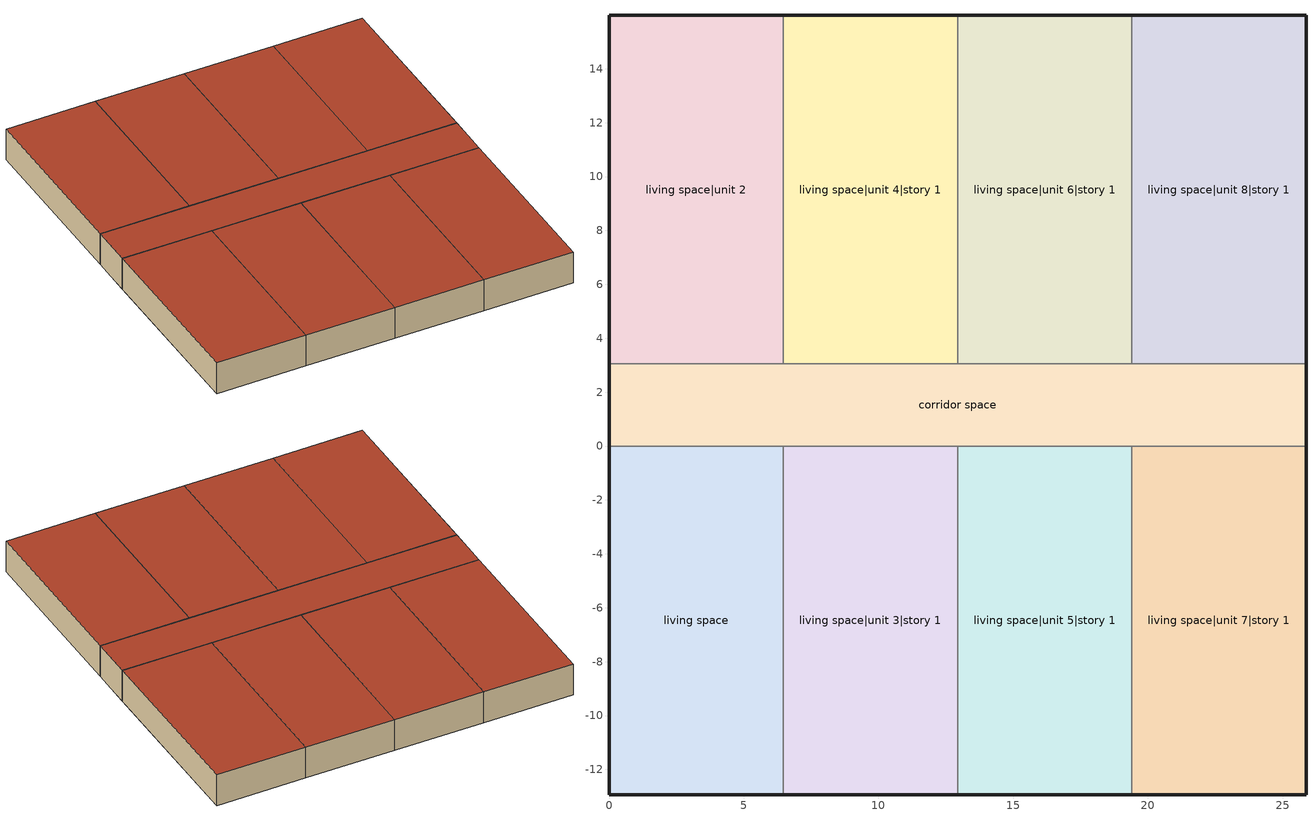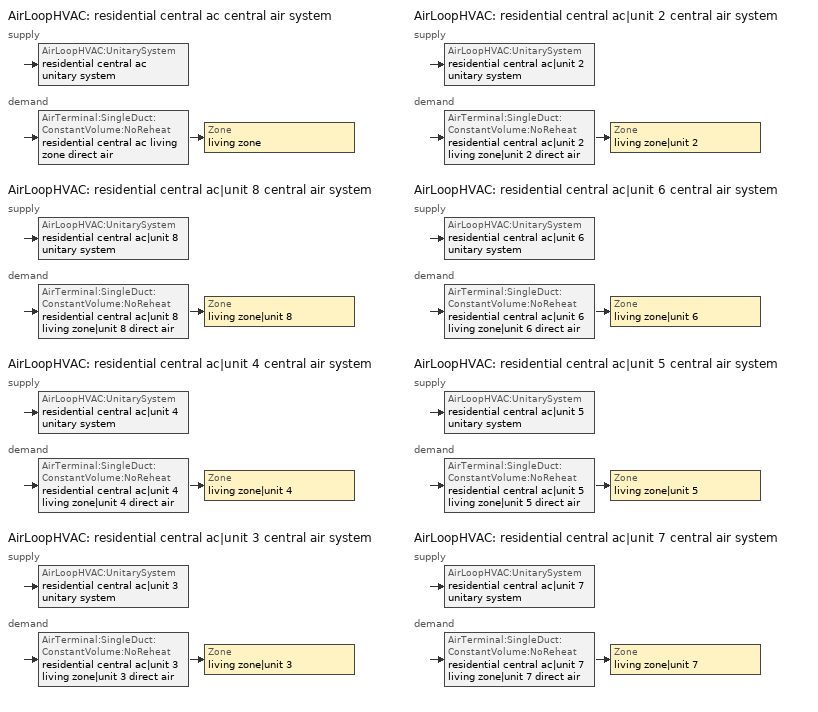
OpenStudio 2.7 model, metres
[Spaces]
living space
 floor foundation: 0,-12.93 0,0 6.47,0 6.47,-12.93 z0
 wall outside: 0,0 0,-12.93 6.47,-12.93 z0:2.44
 wall adiabatic: 6.47,0 0,0 z0:2.44
 wall to living space|unit 3|story 1: 6.47,-12.93 6.47,0 z0:2.44
 roof outside: 6.47,-12.93 6.47,0 0,0 0,-12.93 z2.44
living space|unit 2
 floor foundation: 0,3.05 0,15.98 6.47,15.98 6.47,3.05 z0
 wall outside: 6.47,15.98 0,15.98 0,3.05 z0:2.44
 wall to living space|unit 4|story 1: 6.47,3.05 6.47,15.98 z0:2.44
 wall adiabatic: 0,3.05 6.47,3.05 z0:2.44
 roof outside: 6.47,3.05 6.47,15.98 0,15.98 0,3.05 z2.44
living space|unit 3|story 1
 floor foundation: 6.47,-12.93 6.47,0 12.93,0 12.93,-12.93 z0
 wall outside: 6.47,-12.93 12.93,-12.93 z0:2.44
 wall to living space|unit 5|story 1: 12.93,-12.93 12.93,0 z0:2.44
 wall adiabatic: 12.93,0 6.47,0 z0:2.44
 roof outside: 12.93,-12.93 12.93,0 6.47,0 6.47,-12.93 z2.44
living space|unit 4|story 1
 floor foundation: 6.47,3.05 6.47,15.98 12.93,15.98 12.93,3.05 z0
 wall outside: 12.93,15.98 6.47,15.98 z0:2.44
 wall to living space|unit 6|story 1: 12.93,3.05 12.93,15.98 z0:2.44
 wall adiabatic: 6.47,3.05 12.93,3.05 z0:2.44
 roof outside: 12.93,3.05 12.93,15.98 6.47,15.98 6.47,3.05 z2.44
living space|unit 5|story 1
 floor foundation: 12.93,-12.93 12.93,0 19.4,0 19.4,-12.93 z0
 wall outside: 12.93,-12.93 19.4,-12.93 z0:2.44
 wall to living space|unit 7|story 1: 19.4,-12.93 19.4,0 z0:2.44
 wall adiabatic: 19.4,0 12.93,0 z0:2.44
 roof outside: 19.4,-12.93 19.4,0 12.93,0 12.93,-12.93 z2.44
living space|unit 6|story 1
 floor foundation: 12.93,3.05 12.93,15.98 19.4,15.98 19.4,3.05 z0
 wall outside: 19.4,15.98 12.93,15.98 z0:2.44
 wall to living space|unit 8|story 1: 19.4,3.05 19.4,15.98 z0:2.44
 wall adiabatic: 12.93,3.05 19.4,3.05 z0:2.44
 roof outside: 19.4,3.05 19.4,15.98 12.93,15.98 12.93,3.05 z2.44
living space|unit 7|story 1
 floor foundation: 19.4,-12.93 19.4,0 25.86,0 25.86,-12.93 z0
 wall outside: 19.4,-12.93 25.86,-12.93 25.86,0 z0:2.44
 wall adiabatic: 25.86,0 19.4,0 z0:2.44
 roof outside: 25.86,-12.93 25.86,0 19.4,0 19.4,-12.93 z2.44
living space|unit 8|story 1
 floor foundation: 19.4,3.05 19.4,15.98 25.86,15.98 25.86,3.05 z0
 wall outside: 25.86,3.05 25.86,15.98 19.4,15.98 z0:2.44
 wall adiabatic: 19.4,3.05 25.86,3.05 z0:2.44
 roof outside: 25.86,3.05 25.86,15.98 19.4,15.98 19.4,3.05 z2.44
corridor space
 floor foundation: 0,0 0,3.05 25.86,3.05 25.86,0 z0
 wall outside: 0,3.05 0,0 / 25.86,0 25.86,3.05 z0:2.44
 wall adiabatic: 0,0 6.47,0 12.93,0 19.4,0 25.86,0 / 25.86,3.05 19.4,3.05 12.93,3.05 6.47,3.05 0,3.05 z0:2.44
 roof outside: 25.86,0 25.86,3.05 0,3.05 0,0 z2.44
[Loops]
AirLoopHVAC 'residential central ac central air system'
 supply: AirLoopHVAC:UnitarySystem 'residential central ac unitary system'
 demand: AirTerminal:SingleDuct:ConstantVolume:NoReheat 'residential central ac living zone direct air' > Zone 'living zone'
AirLoopHVAC 'residential central ac|unit 8 central air system'
 supply: AirLoopHVAC:UnitarySystem 'residential central ac|unit 8 unitary system'
 demand: AirTerminal:SingleDuct:ConstantVolume:NoReheat 'residential central ac|unit 8 living zone|unit 8 direct air' > Zone 'living zone|unit 8'
AirLoopHVAC 'residential central ac|unit 4 central air system'
 supply: AirLoopHVAC:UnitarySystem 'residential central ac|unit 4 unitary system'
 demand: AirTerminal:SingleDuct:ConstantVolume:NoReheat 'residential central ac|unit 4 living zone|unit 4 direct air' > Zone 'living zone|unit 4'
AirLoopHVAC 'residential central ac|unit 3 central air system'
 supply: AirLoopHVAC:UnitarySystem 'residential central ac|unit 3 unitary system'
 demand: AirTerminal:SingleDuct:ConstantVolume:NoReheat 'residential central ac|unit 3 living zone|unit 3 direct air' > Zone 'living zone|unit 3'
AirLoopHVAC 'residential central ac|unit 2 central air system'
 supply: AirLoopHVAC:UnitarySystem 'residential central ac|unit 2 unitary system'
 demand: AirTerminal:SingleDuct:ConstantVolume:NoReheat 'residential central ac|unit 2 living zone|unit 2 direct air' > Zone 'living zone|unit 2'
AirLoopHVAC 'residential central ac|unit 6 central air system'
 supply: AirLoopHVAC:UnitarySystem 'residential central ac|unit 6 unitary system'
 demand: AirTerminal:SingleDuct:ConstantVolume:NoReheat 'residential central ac|unit 6 living zone|unit 6 direct air' > Zone 'living zone|unit 6'
AirLoopHVAC 'residential central ac|unit 5 central air system'
 supply: AirLoopHVAC:UnitarySystem 'residential central ac|unit 5 unitary system'
 demand: AirTerminal:SingleDuct:ConstantVolume:NoReheat 'residential central ac|unit 5 living zone|unit 5 direct air' > Zone 'living zone|unit 5'
AirLoopHVAC 'residential central ac|unit 7 central air system'
 supply: AirLoopHVAC:UnitarySystem 'residential central ac|unit 7 unitary system'
 demand: AirTerminal:SingleDuct:ConstantVolume:NoReheat 'residential central ac|unit 7 living zone|unit 7 direct air' > Zone 'living zone|unit 7'
[Building]
Building 1: North Axis {deg}=0; Standards Number of Stories=1; Standards Number of Above Ground Stories=1; Standards Building Type=multifamily; Standards Number of Living Units=8
[Site]
Denver Intl Ap_CO_USA: Latitude {deg}=39.83; Longitude {deg}=-104.65; Time Zone {hr}=-7; Elevation {m}=1650
[ClimateZones]
Climate Zone Institution Name 2=Building America; Climate Zone Document Year 2=0; Climate Zone Value 2=Cold
[Site:WaterMainsTemperature]
Calculation Method=Correlation; Annual Average Outdoor Air Temperature {C}=10.8753; Maximum Difference In Monthly Average Outdoor Air Temperatures {deltaC}=23.1524
[Site:GroundTemperature:Deep]
10.8753, 10.8753, 10.8753, 10.8753, 10.8753, 10.8753, 10.8753, 10.8753, 10.8753, 10.8753, 10.8753, 10.8753
[Material]
EMPD dummy: Roughness=Rough; Thickness {m}=0.001; Conductivity {W/m-K}=0.1; Density {kg/m3}=100; Specific Heat {J/kg-K}=100; Thermal Absorptance=0.9; Solar Absorptance=0.5; Visible Absorptance=0.1
[MaterialProperty:MoisturePenetrationDepth:Settings]
Material=EMPD dummy; Water Vapor Diffusion Resistance Factor=500; Moisture Equation Coefficient a=0.0069; Moisture Equation Coefficient b=0.9066; Moisture Equation Coefficient c=0.0404; Moisture Equation Coefficient d=22.1121; Surface Layer Penetration Depth {m}=0.1; Deep Layer Penetration Depth {m}=0; Coating Layer Thickness {m}=0; Coating Layer Water Vapor Diffusion Resistance Factor=0
[Construction]
EMPD dummy: EMPD dummy
[ThermalZone] Use Ideal Air Loads=No
living zone; living zone|unit 2; living zone|unit 3; living zone|unit 4; living zone|unit 5; living zone|unit 6; living zone|unit 7; living zone|unit 8; corridor zone
[Sizing:Zone] Zone Cooling Design Supply Air Temperature Input Method=SupplyAirTemperature; Zone Cooling Design Supply Air Temperature {C}=14; Zone Cooling Design Supply Air Temperature Difference {deltaC}=11.11; Zone Heating Design Supply Air Temperature Input Method=SupplyAirTemperature; Zone Heating Design Supply Air Temperature {C}=40; Zone Heating Design Supply Air Temperature Difference {deltaC}=11.11; Zone Cooling Design Supply Air Humidity Ratio {kg-H2O/kg-air}=0.0085; Zone Heating Design Supply Air Humidity Ratio {kg-H2O/kg-air}=0.008; Cooling Design Air Flow Method=DesignDay; Heating Design Air Flow Method=DesignDay; Account for Dedicated Outdoor Air System=No; Dedicated Outdoor Air System Control Strategy=NeutralSupplyAir; Dedicated Outdoor Air Low Setpoint Temperature for Design {C}=autosize; Dedicated Outdoor Air High Setpoint Temperature for Design {C}=autosize
living zone; living zone|unit 2; living zone|unit 3; living zone|unit 4; living zone|unit 5; living zone|unit 6; living zone|unit 7; living zone|unit 8; corridor zone
[Zone equipment]
living zone: residential central ac living zone direct air
living zone|unit 2: residential central ac|unit 2 living zone|unit 2 direct air
living zone|unit 3: residential central ac|unit 3 living zone|unit 3 direct air
living zone|unit 4: residential central ac|unit 4 living zone|unit 4 direct air
living zone|unit 5: residential central ac|unit 5 living zone|unit 5 direct air
living zone|unit 6: residential central ac|unit 6 living zone|unit 6 direct air
living zone|unit 7: residential central ac|unit 7 living zone|unit 7 direct air
living zone|unit 8: residential central ac|unit 8 living zone|unit 8 direct air
[Space]
Name | Space Type | Thermal Zone | Building Unit
living space | Space Type 1 | living zone | unit 1
living space|unit 2 | Space Type 1 | living zone|unit 2 | unit 2
living space|unit 3|story 1 | Space Type 1 | living zone|unit 3 | unit 3
living space|unit 4|story 1 | Space Type 1 | living zone|unit 4 | unit 4
living space|unit 5|story 1 | Space Type 1 | living zone|unit 5 | unit 5
living space|unit 6|story 1 | Space Type 1 | living zone|unit 6 | unit 6
living space|unit 7|story 1 | Space Type 1 | living zone|unit 7 | unit 7
living space|unit 8|story 1 | Space Type 1 | living zone|unit 8 | unit 8
corridor space | Space Type 2 | corridor zone
[SpaceType]
Name | Standards Space Type
Space Type 1 | living
Space Type 2 | corridor
[BuildingUnit] Building Unit Type=Residential
unit 1; unit 2; unit 3; unit 4; unit 5; unit 6; unit 7; unit 8
[InternalMass:Definition]
EMPD dummy corridor space: Construction=EMPD dummy; Design Level Calculation Method=SurfaceArea; Surface Area {m2}=78.8308
[InternalMass]
EMPD dummy corridor space: Internal Mass Definition=EMPD dummy corridor space; Space or SpaceType=corridor space; Multiplier=1
[Coil:Cooling:DX:SingleSpeed] Availability Schedule=Always On Discrete; Rated Total Cooling Capacity {W}=autosize; Rated Sensible Heat Ratio=0.740403; Rated COP {W/W}=3.95054; Rated Air Flow Rate {m3/s}=autosize; Rated Evaporator Fan Power Per Volume Flow Rate {W/(m3/s)}=773.391; Nominal Time for Condensate Removal to Begin {s}=1000; Ratio of Initial Moisture Evaporation Rate and Steady State Latent Capacity=1.5; Maximum Cycling Rate {cycles/hr}=3; Latent Capacity Time Constant {s}=45; Condenser Type=AirCooled; Evaporative Condenser Effectiveness=0; Evaporative Condenser Air Flow Rate {m3/s}=Autosize; Evaporative Condenser Pump Rated Power Consumption {W}=Autosize; Crankcase Heater Capacity {W}=0; Maximum Outdoor Dry-Bulb Temperature for Crankcase Heater Operation {C}=12.7778; Basin Heater Capacity {W/K}=0; Basin Heater Setpoint Temperature {C}=10
Name | Total Cooling Capacity Function of Temperature Curve | Total Cooling Capacity Function of Flow Fraction Curve | Energy Input Ratio Function of Temperature Curve | Energy Input Ratio Function of Flow Fraction Curve | Part Load Fraction Correlation Curve
residential central ac cooling coil | Cool-Cap-fT1 | Cool-Cap-fFF1 | Cool-EIR-fT1 | Cool-EIR-fFF1 | Cool-PLF-fPLR1
residential central ac|unit 8 cooling coil | Cool-Cap-fT1 1 | Cool-Cap-fFF1 1 | Cool-EIR-fT1 1 | Cool-EIR-fFF1 1 | Cool-PLF-fPLR1 1
residential central ac|unit 4 cooling coil | Cool-Cap-fT1 2 | Cool-Cap-fFF1 2 | Cool-EIR-fT1 2 | Cool-EIR-fFF1 2 | Cool-PLF-fPLR1 2
residential central ac|unit 3 cooling coil | Cool-Cap-fT1 3 | Cool-Cap-fFF1 3 | Cool-EIR-fT1 3 | Cool-EIR-fFF1 3 | Cool-PLF-fPLR1 3
residential central ac|unit 2 cooling coil | Cool-Cap-fT1 4 | Cool-Cap-fFF1 4 | Cool-EIR-fT1 4 | Cool-EIR-fFF1 4 | Cool-PLF-fPLR1 4
residential central ac|unit 6 cooling coil | Cool-Cap-fT1 5 | Cool-Cap-fFF1 5 | Cool-EIR-fT1 5 | Cool-EIR-fFF1 5 | Cool-PLF-fPLR1 5
residential central ac|unit 5 cooling coil | Cool-Cap-fT1 6 | Cool-Cap-fFF1 6 | Cool-EIR-fT1 6 | Cool-EIR-fFF1 6 | Cool-PLF-fPLR1 6
residential central ac|unit 7 cooling coil | Cool-Cap-fT1 7 | Cool-Cap-fFF1 7 | Cool-EIR-fT1 7 | Cool-EIR-fFF1 7 | Cool-PLF-fPLR1 7
[Fan:OnOff] Availability Schedule=Always On Discrete; Fan Total Efficiency=0.75; Pressure Rise {Pa}=794.58; Maximum Flow Rate {m3/s}=autosize; Motor Efficiency=1; Motor In Airstream Fraction=1
Name | Fan Power Ratio Function of Speed Ratio Curve | Fan Efficiency Ratio Function of Speed Ratio Curve
residential central ac supply fan | Fan On Off Power Curve | Fan On Off Efficiency Curve
residential central ac|unit 8 supply fan | Fan On Off Power Curve 1 | Fan On Off Efficiency Curve 1
residential central ac|unit 4 supply fan | Fan On Off Power Curve 2 | Fan On Off Efficiency Curve 2
residential central ac|unit 3 supply fan | Fan On Off Power Curve 3 | Fan On Off Efficiency Curve 3
residential central ac|unit 2 supply fan | Fan On Off Power Curve 4 | Fan On Off Efficiency Curve 4
residential central ac|unit 6 supply fan | Fan On Off Power Curve 5 | Fan On Off Efficiency Curve 5
residential central ac|unit 5 supply fan | Fan On Off Power Curve 6 | Fan On Off Efficiency Curve 6
residential central ac|unit 7 supply fan | Fan On Off Power Curve 7 | Fan On Off Efficiency Curve 7
[AirLoopHVAC:UnitarySystem] Control Type=Load; Dehumidification Control Type=None; Availability Schedule=Always On Discrete; Fan Placement=BlowThrough; Supply Air Fan Operating Mode Schedule=Always Off Discrete; DX Heating Coil Sizing Ratio=1; Use DOAS DX Cooling Coil=No; DOAS DX Cooling Coil Leaving Minimum Air Temperature {C}=2; Latent Load Control=SensibleOnlyLoadControl; Supply Air Flow Rate During Cooling Operation {m3/s}=autosize; Supply Air Flow Rate During Heating Operation {m3/s}=1e-007; Supply Air Flow Rate When No Cooling or Heating is Required {m3/s}=0; Maximum Supply Air Temperature {C}=48.8889; Maximum Outdoor Dry-Bulb Temperature for Supplemental Heater Operation {C}=21; Maximum Cycling Rate {cycles/hr}=2.5; Heat Pump Time Constant {s}=60; Fraction of On-Cycle Power Use=0.01; Heat Pump Fan Delay Time {s}=60; Ancilliary On-Cycle Electric Power {W}=0; Ancilliary Off-Cycle Electric Power {W}=0
Name | Controlling Zone or Thermostat Location | Supply Fan | Cooling Coil
residential central ac unitary system | living zone | residential central ac supply fan | residential central ac cooling coil
residential central ac|unit 8 unitary system | living zone|unit 8 | residential central ac|unit 8 supply fan | residential central ac|unit 8 cooling coil
residential central ac|unit 4 unitary system | living zone|unit 4 | residential central ac|unit 4 supply fan | residential central ac|unit 4 cooling coil
residential central ac|unit 3 unitary system | living zone|unit 3 | residential central ac|unit 3 supply fan | residential central ac|unit 3 cooling coil
residential central ac|unit 2 unitary system | living zone|unit 2 | residential central ac|unit 2 supply fan | residential central ac|unit 2 cooling coil
residential central ac|unit 6 unitary system | living zone|unit 6 | residential central ac|unit 6 supply fan | residential central ac|unit 6 cooling coil
residential central ac|unit 5 unitary system | living zone|unit 5 | residential central ac|unit 5 supply fan | residential central ac|unit 5 cooling coil
residential central ac|unit 7 unitary system | living zone|unit 7 | residential central ac|unit 7 supply fan | residential central ac|unit 7 cooling coil
[AirLoopHVAC] Availability Schedule=Always On Discrete; Design Supply Air Flow Rate {m3/s}=AutoSize
residential central ac central air system; residential central ac|unit 8 central air system; residential central ac|unit 4 central air system; residential central ac|unit 3 central air system; residential central ac|unit 2 central air system; residential central ac|unit 6 central air system; residential central ac|unit 5 central air system; residential central ac|unit 7 central air system
[Sizing:System] Type of Load to Size On=Sensible; Design Outdoor Air Flow Rate {m3/s}=Autosize; Central Heating Maximum System Air Flow Ratio=0.3; Preheat Design Temperature {C}=7; Preheat Design Humidity Ratio {kg-H2O/kg-Air}=0.008; Precool Design Temperature {C}=12.8; Precool Design Humidity Ratio {kg-H2O/kg-Air}=0.008; Central Cooling Design Supply Air Temperature {C}=12.8; Central Heating Design Supply Air Temperature {C}=16.7; Sizing Option=NonCoincident; 100% Outdoor Air in Cooling=Yes; 100% Outdoor Air in Heating=Yes; Central Cooling Design Supply Air Humidity Ratio {kg-H2O/kg-Air}=0.0085; Central Heating Design Supply Air Humidity Ratio {kg-H2O/kg-Air}=0.008; Cooling Design Air Flow Method=DesignDay; Cooling Design Air Flow Rate {m3/s}=0; Heating Design Air Flow Method=DesignDay; Heating Design Air Flow Rate {m3/s}=0; System Outdoor Air Method=ZoneSum; Zone Maximum Outdoor Air Fraction=1; Cooling Supply Air Flow Rate Per Floor Area {m3/s-m2}=0.00996765; Cooling Fraction of Autosized Cooling Supply Air Flow Rate=1; Cooling Supply Air Flow Rate Per Unit Cooling Capacity {m3/s-W}=3.94755e-05; Heating Supply Air Flow Rate Per Floor Area {m3/s-m2}=0.00996765; Heating Fraction of Autosized Heating Supply Air Flow Rate=1; Heating Fraction of Autosized Cooling Supply Air Flow Rate=1; Heating Supply Air Flow Rate Per Unit Heating Capacity {m3/s-W}=3.15882e-05; Cooling Design Capacity Method=CoolingDesignCapacity; Cooling Design Capacity {W}=autosize; Cooling Design Capacity Per Floor Area {W/m2}=234.7; Fraction of Autosized Cooling Design Capacity=1; Heating Design Capacity Method=HeatingDesignCapacity; Heating Design Capacity {W}=autosize; Heating Design Capacity Per Floor Area {W/m2}=157; Fraction of Autosized Heating Design Capacity=1; Central Cooling Capacity Control Method=OnOff
residential central ac central air system; residential central ac|unit 8 central air system; residential central ac|unit 4 central air system; residential central ac|unit 3 central air system; residential central ac|unit 2 central air system; residential central ac|unit 6 central air system; residential central ac|unit 5 central air system; residential central ac|unit 7 central air system
[AirTerminal:SingleDuct:ConstantVolume:NoReheat] Availability Schedule=Always On Discrete; Maximum Air Flow Rate {m3/s}=AutoSize
residential central ac living zone direct air; residential central ac|unit 8 living zone|unit 8 direct air; residential central ac|unit 4 living zone|unit 4 direct air; residential central ac|unit 3 living zone|unit 3 direct air; residential central ac|unit 2 living zone|unit 2 direct air; residential central ac|unit 6 living zone|unit 6 direct air; residential central ac|unit 5 living zone|unit 5 direct air; residential central ac|unit 7 living zone|unit 7 direct air
[Curve:Biquadratic] Minimum Value of x=13.88; Maximum Value of x=23.88; Minimum Value of y=18.33; Maximum Value of y=51.66
Name | Coefficient1 Constant | Coefficient2 x | Coefficient3 x**2 | Coefficient4 y | Coefficient5 y**2 | Coefficient6 x*y
Cool-Cap-fT1; Cool-Cap-fT1 1; Cool-Cap-fT1 2; Cool-Cap-fT1 3; Cool-Cap-fT1 4; Cool-Cap-fT1 5; Cool-Cap-fT1 6; Cool-Cap-fT1 7 | 1.5509 | -0.0750501 | 0.00309714 | 0.00240111 | -5.0544e-05 | -0.000427281
Cool-EIR-fT1; Cool-EIR-fT1 1; Cool-EIR-fT1 2; Cool-EIR-fT1 3; Cool-EIR-fT1 4; Cool-EIR-fT1 5; Cool-EIR-fT1 6; Cool-EIR-fT1 7 | -0.304283 | 0.118048 | -0.00342467 | -0.00626191 | 0.000695427 | -0.000469975
[Curve:Quadratic] Minimum Value of x=0
Name | Coefficient1 Constant | Coefficient2 x | Coefficient3 x**2 | Maximum Value of x | Minimum Curve Output | Maximum Curve Output
Cool-PLF-fPLR1; Cool-PLF-fPLR1 1; Cool-PLF-fPLR1 2; Cool-PLF-fPLR1 3; Cool-PLF-fPLR1 4; Cool-PLF-fPLR1 5; Cool-PLF-fPLR1 6; Cool-PLF-fPLR1 7 | 0.93 | 0.07 | 0 | 1 | 0.7 | 1
Cool-Cap-fFF1; Cool-Cap-fFF1 1; Cool-Cap-fFF1 2; Cool-Cap-fFF1 3; Cool-Cap-fFF1 4; Cool-Cap-fFF1 5; Cool-Cap-fFF1 6; Cool-Cap-fFF1 7 | 0.718605 | 0.4101 | -0.128705 | 2 | 0 | 2
Cool-EIR-fFF1; Cool-EIR-fFF1 1; Cool-EIR-fFF1 2; Cool-EIR-fFF1 3; Cool-EIR-fFF1 4; Cool-EIR-fFF1 5; Cool-EIR-fFF1 6; Cool-EIR-fFF1 7 | 1.323 | -0.477711 | 0.154712 | 2 | 0 | 2
[Schedule:Constant]
Name | Value
Always On Discrete | 1
Always Off Discrete | 0
[Curve:Exponent] Coefficient1 Constant=1; Coefficient2 Constant=0; Coefficient3 Constant=0; Minimum Value of x=0; Maximum Value of x=1
Fan On Off Power Curve; Fan On Off Power Curve 1; Fan On Off Power Curve 2; Fan On Off Power Curve 3; Fan On Off Power Curve 4; Fan On Off Power Curve 5; Fan On Off Power Curve 6; Fan On Off Power Curve 7
[Curve:Cubic] Coefficient1 Constant=1; Coefficient2 x=0; Coefficient3 x**2=0; Coefficient4 x**3=0; Minimum Value of x=0; Maximum Value of x=1
Fan On Off Efficiency Curve; Fan On Off Efficiency Curve 1; Fan On Off Efficiency Curve 2; Fan On Off Efficiency Curve 3; Fan On Off Efficiency Curve 4; Fan On Off Efficiency Curve 5; Fan On Off Efficiency Curve 6; Fan On Off Efficiency Curve 7
